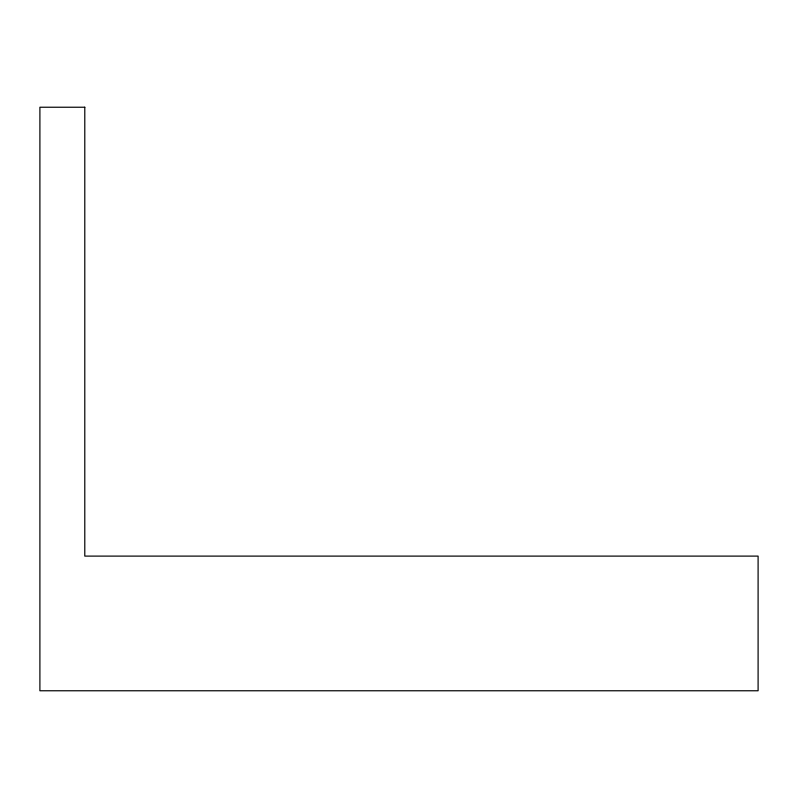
<?xml version="1.0" encoding="UTF-8"?>
<svg xmlns="http://www.w3.org/2000/svg" width="798" height="798" viewBox="0 0 798 798"><rect width="100%" height="100%" fill="white"/><g stroke="black" fill="none" stroke-linecap="round" stroke-linejoin="round"><path stroke-width="1.2" d="M84.788 107.231L39.9 107.231L39.9 690.769L758.1 690.769L758.1 556.106L84.788 556.106L84.788 107.231"/></g></svg>
